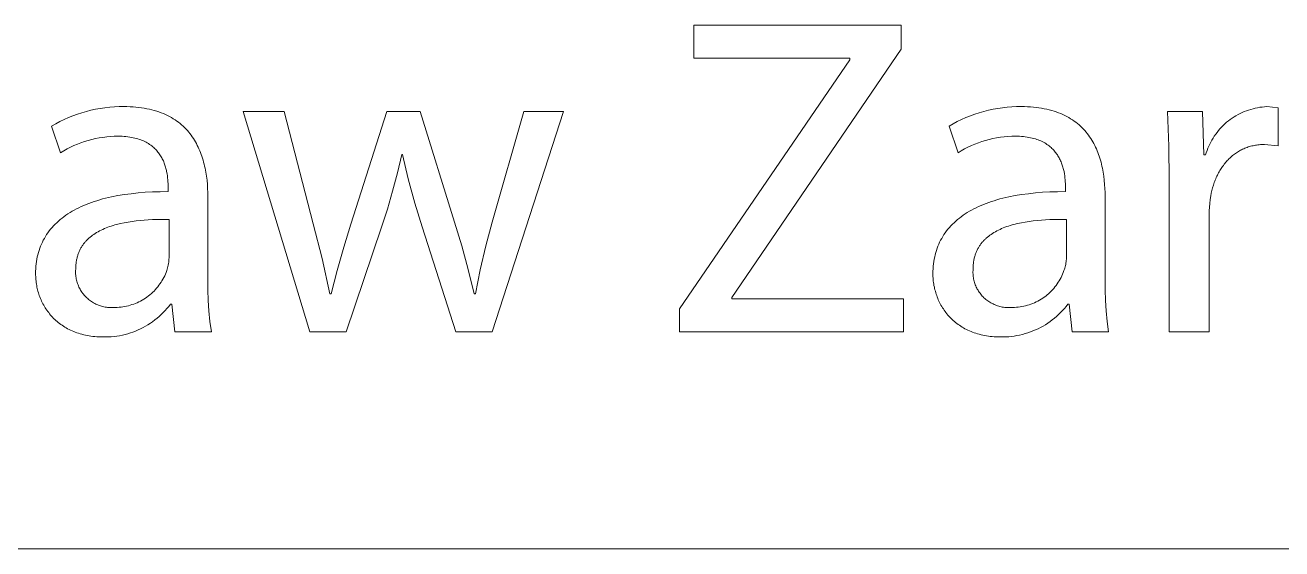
# Model space of a CAD drawing. Header units: millimetres. Extents: x 578 to 4608, y -138 to 2677.
# Drawn here: x 3871.7 to 3983, y -138.3 to -91.9 of the extents above; entities that cross this region are included whole.
import ezdxf

# ---------------------------------------------------------------- set-up
doc = ezdxf.new("R2010")
doc.units = ezdxf.units.MM
doc.header["$MEASUREMENT"] = 0
doc.layers.add('Domyślny', color=7, linetype='Continuous', true_color=0x000000)

msp = doc.modelspace()

# ---------------------------------------------------------------- linework, layer by layer
at = {"layer": 'Domyślny', "color": 18, "lineweight": 15, "true_color": 0x000000}
for p, q in [((3930.95, -94.85), (3930.95, -91.91)), ((3930.95, -91.91), (3949.31, -91.91)), ((3949.31, -91.91), (3949.31, -94.04)), ((3949.31, -94.04), (3934.31, -116.03)), ((3929.66, -117.05), (3944.75, -94.97)), ((3944.75, -94.85), (3930.95, -94.85)), ((3944.75, -94.97), (3944.75, -94.85)), ((3875.15, -100.27), (3875.53, -100.1)), ((3875.53, -100.1), (3875.92, -99.94)), ((3875.92, -99.94), (3876.31, -99.8)), ((3876.31, -99.8), (3876.71, -99.67)), ((3876.71, -99.67), (3877.11, -99.55)), ((3877.11, -99.55), (3877.52, -99.45)), ((3877.52, -99.45), (3877.93, -99.36)), ((3877.93, -99.36), (3878.34, -99.29)), ((3878.34, -99.29), (3878.76, -99.23)), ((3878.76, -99.23), (3879.18, -99.18)), ((3879.18, -99.18), (3879.6, -99.15)), ((3879.6, -99.15), (3880.02, -99.13)), ((3880.02, -99.13), (3880.44, -99.13)), ((3880.44, -99.13), (3880.71, -99.13)), ((3880.71, -99.13), (3880.98, -99.14)), ((3880.98, -99.14), (3881.25, -99.16)), ((3881.25, -99.16), (3881.5, -99.18)), ((3881.5, -99.18), (3881.75, -99.2)), ((3881.75, -99.2), (3882, -99.24)), ((3882, -99.24), (3882.24, -99.27)), ((3882.24, -99.27), (3882.47, -99.31)), ((3882.47, -99.31), (3882.7, -99.36)), ((3882.7, -99.36), (3882.92, -99.41)), ((3882.92, -99.41), (3883.13, -99.47)), ((3883.13, -99.47), (3883.34, -99.53)), ((3883.34, -99.53), (3883.54, -99.6)), ((3883.54, -99.6), (3883.74, -99.67)), ((3883.74, -99.67), (3883.93, -99.75)), ((3883.93, -99.75), (3884.12, -99.83)), ((3884.12, -99.83), (3884.3, -99.92)), ((3884.3, -99.92), (3884.47, -100.01)), ((3884.47, -100.01), (3884.64, -100.1)), ((3884.64, -100.1), (3884.81, -100.2)), ((3884.81, -100.2), (3884.97, -100.3)), ((3896.9, -119.09), (3891.01, -99.56)), ((3891.01, -99.56), (3894.64, -99.56)), ((3894.64, -99.56), (3897.22, -109.5)), ((3900.54, -109.54), (3903.72, -99.56)), ((3903.72, -99.56), (3906.7, -99.56)), ((3906.7, -99.56), (3909.73, -109.35)), ((3913.07, -109.36), (3915.86, -99.56)), ((3919.38, -99.56), (3913.07, -119.09)), ((3915.86, -99.56), (3919.38, -99.56)), ((3954.66, -100.27), (3955.05, -100.1)), ((3955.05, -100.1), (3955.44, -99.94)), ((3955.44, -99.94), (3955.83, -99.8)), ((3955.83, -99.8), (3956.23, -99.67)), ((3956.23, -99.67), (3956.64, -99.55)), ((3956.64, -99.55), (3957.04, -99.45)), ((3957.04, -99.45), (3957.45, -99.36)), ((3957.45, -99.36), (3957.87, -99.29)), ((3957.87, -99.29), (3958.28, -99.23)), ((3958.28, -99.23), (3958.7, -99.18)), ((3958.7, -99.18), (3959.12, -99.15)), ((3959.12, -99.15), (3959.54, -99.13)), ((3959.54, -99.13), (3959.96, -99.13)), ((3959.96, -99.13), (3960.24, -99.13)), ((3960.24, -99.13), (3960.51, -99.14)), ((3960.51, -99.14), (3960.77, -99.16)), ((3960.77, -99.16), (3961.03, -99.18)), ((3961.03, -99.18), (3961.28, -99.2)), ((3961.28, -99.2), (3961.52, -99.24)), ((3961.52, -99.24), (3961.76, -99.27)), ((3961.76, -99.27), (3961.99, -99.31)), ((3961.99, -99.31), (3962.22, -99.36)), ((3962.22, -99.36), (3962.44, -99.41)), ((3962.44, -99.41), (3962.65, -99.47)), ((3962.65, -99.47), (3962.86, -99.53)), ((3962.86, -99.53), (3963.06, -99.6)), ((3963.06, -99.6), (3963.26, -99.67)), ((3963.26, -99.67), (3963.45, -99.75)), ((3963.45, -99.75), (3963.64, -99.83)), ((3963.64, -99.83), (3963.82, -99.92)), ((3963.82, -99.92), (3963.99, -100.01)), ((3963.99, -100.01), (3964.16, -100.1)), ((3964.16, -100.1), (3964.33, -100.2)), ((3964.33, -100.2), (3964.48, -100.3)), ((3973.04, -102.62), (3972.91, -99.56)), ((3972.91, -99.56), (3976.01, -99.56)), ((3976.01, -99.56), (3976.14, -103.4)), ((3978.47, -100.27), (3978.63, -100.15)), ((3978.63, -100.15), (3978.81, -100.04)), ((3978.81, -100.04), (3978.98, -99.93)), ((3978.98, -99.93), (3979.16, -99.83)), ((3979.16, -99.83), (3979.34, -99.74)), ((3979.34, -99.74), (3979.53, -99.65)), ((3979.53, -99.65), (3979.71, -99.57)), ((3979.71, -99.57), (3979.9, -99.5)), ((3979.9, -99.5), (3980.1, -99.43)), ((3980.1, -99.43), (3980.29, -99.37)), ((3980.29, -99.37), (3980.49, -99.31)), ((3980.49, -99.31), (3980.69, -99.27)), ((3980.69, -99.27), (3980.89, -99.23)), ((3980.89, -99.23), (3981.09, -99.19)), ((3981.09, -99.19), (3981.29, -99.17)), ((3981.29, -99.17), (3981.5, -99.15)), ((3981.5, -99.15), (3981.7, -99.13)), ((3981.7, -99.13), (3982.72, -99.24)), ((3982.72, -99.24), (3982.72, -102.6)), ((3874.03, -100.86), (3874.4, -100.65)), ((3874.83, -103.21), (3874.03, -100.86)), ((3874.4, -100.65), (3874.77, -100.46)), ((3874.77, -100.46), (3875.15, -100.27)), ((3884.97, -100.3), (3885.12, -100.41)), ((3885.12, -100.41), (3885.27, -100.52)), ((3885.27, -100.52), (3885.41, -100.63)), ((3885.41, -100.63), (3885.55, -100.75)), ((3885.55, -100.75), (3885.69, -100.87)), ((3885.69, -100.87), (3885.82, -100.99)), ((3885.82, -100.99), (3885.94, -101.12)), ((3885.94, -101.12), (3886.06, -101.25)), ((3886.06, -101.25), (3886.18, -101.38)), ((3953.55, -100.86), (3953.91, -100.65)), ((3954.35, -103.21), (3953.55, -100.86)), ((3953.91, -100.65), (3954.28, -100.46)), ((3954.28, -100.46), (3954.66, -100.27)), ((3964.48, -100.3), (3964.64, -100.41)), ((3964.64, -100.41), (3964.79, -100.52)), ((3964.79, -100.52), (3964.93, -100.63)), ((3964.93, -100.63), (3965.07, -100.75)), ((3965.07, -100.75), (3965.2, -100.87)), ((3965.2, -100.87), (3965.33, -100.99)), ((3965.33, -100.99), (3965.46, -101.12)), ((3965.46, -101.12), (3965.58, -101.25)), ((3965.58, -101.25), (3965.69, -101.38)), ((3977.3, -101.41), (3977.43, -101.25)), ((3977.43, -101.25), (3977.56, -101.09)), ((3977.56, -101.09), (3977.7, -100.94)), ((3977.7, -100.94), (3977.84, -100.8)), ((3977.84, -100.8), (3977.99, -100.66)), ((3977.99, -100.66), (3978.15, -100.52)), ((3978.15, -100.52), (3978.31, -100.39)), ((3978.31, -100.39), (3978.47, -100.27)), ((3876.63, -102.33), (3876.32, -102.45)), ((3876.95, -102.22), (3876.63, -102.33)), ((3877.27, -102.13), (3876.95, -102.22)), ((3877.59, -102.04), (3877.27, -102.13)), ((3877.92, -101.96), (3877.59, -102.04)), ((3878.25, -101.9), (3877.92, -101.96)), ((3878.58, -101.85), (3878.25, -101.9)), ((3878.91, -101.8), (3878.58, -101.85)), ((3879.24, -101.77), (3878.91, -101.8)), ((3879.58, -101.76), (3879.24, -101.77)), ((3879.91, -101.75), (3879.58, -101.76)), ((3880.1, -101.75), (3879.91, -101.75)), ((3880.28, -101.76), (3880.1, -101.75)), ((3880.45, -101.77), (3880.28, -101.76)), ((3880.62, -101.78), (3880.45, -101.77)), ((3880.79, -101.8), (3880.62, -101.78)), ((3880.95, -101.82), (3880.79, -101.8)), ((3881.1, -101.85), (3880.95, -101.82)), ((3881.25, -101.88), (3881.1, -101.85)), ((3881.4, -101.91), (3881.25, -101.88)), ((3881.54, -101.95), (3881.4, -101.91)), ((3881.68, -101.98), (3881.54, -101.95)), ((3881.81, -102.03), (3881.68, -101.98)), ((3881.94, -102.07), (3881.81, -102.03)), ((3882.06, -102.12), (3881.94, -102.07)), ((3882.18, -102.17), (3882.06, -102.12)), ((3882.29, -102.23), (3882.18, -102.17)), ((3882.4, -102.28), (3882.29, -102.23)), ((3882.51, -102.34), (3882.4, -102.28)), ((3882.62, -102.41), (3882.51, -102.34)), ((3882.71, -102.47), (3882.62, -102.41)), ((3886.18, -101.38), (3886.29, -101.52)), ((3886.29, -101.52), (3886.39, -101.66)), ((3886.39, -101.66), (3886.49, -101.8)), ((3886.49, -101.8), (3886.59, -101.95)), ((3886.59, -101.95), (3886.69, -102.1)), ((3886.69, -102.1), (3886.78, -102.25)), ((3886.78, -102.25), (3886.86, -102.4)), ((3886.86, -102.4), (3886.94, -102.56)), ((3955.84, -102.45), (3955.54, -102.58)), ((3956.16, -102.33), (3955.84, -102.45)), ((3956.47, -102.22), (3956.16, -102.33)), ((3956.79, -102.12), (3956.47, -102.22)), ((3957.12, -102.04), (3956.79, -102.12)), ((3957.44, -101.96), (3957.12, -102.04)), ((3957.77, -101.9), (3957.44, -101.96)), ((3958.1, -101.84), (3957.77, -101.9)), ((3958.44, -101.8), (3958.1, -101.84)), ((3958.77, -101.77), (3958.44, -101.8)), ((3959.11, -101.76), (3958.77, -101.77)), ((3959.44, -101.75), (3959.11, -101.76)), ((3959.62, -101.75), (3959.44, -101.75)), ((3959.8, -101.76), (3959.62, -101.75)), ((3959.98, -101.77), (3959.8, -101.76)), ((3960.15, -101.78), (3959.98, -101.77)), ((3960.31, -101.8), (3960.15, -101.78)), ((3960.47, -101.82), (3960.31, -101.8)), ((3960.62, -101.85), (3960.47, -101.82)), ((3960.77, -101.88), (3960.62, -101.85)), ((3960.92, -101.91), (3960.77, -101.88)), ((3961.06, -101.95), (3960.92, -101.91)), ((3961.2, -101.98), (3961.06, -101.95)), ((3961.33, -102.03), (3961.2, -101.98)), ((3961.46, -102.07), (3961.33, -102.03)), ((3961.58, -102.12), (3961.46, -102.07)), ((3961.7, -102.17), (3961.58, -102.12)), ((3961.81, -102.23), (3961.7, -102.17)), ((3961.92, -102.28), (3961.81, -102.23)), ((3962.03, -102.34), (3961.92, -102.28)), ((3962.13, -102.41), (3962.03, -102.34)), ((3962.23, -102.47), (3962.13, -102.41)), ((3965.69, -101.38), (3965.8, -101.52)), ((3965.8, -101.52), (3965.91, -101.66)), ((3965.91, -101.66), (3966.01, -101.8)), ((3966.01, -101.8), (3966.11, -101.95)), ((3966.11, -101.95), (3966.2, -102.1)), ((3966.2, -102.1), (3966.29, -102.25)), ((3966.29, -102.25), (3966.38, -102.4)), ((3966.38, -102.4), (3966.46, -102.56)), ((3976.57, -102.63), (3976.66, -102.45)), ((3976.66, -102.45), (3976.75, -102.27)), ((3976.75, -102.27), (3976.85, -102.09)), ((3976.85, -102.09), (3976.95, -101.91)), ((3976.95, -101.91), (3977.06, -101.74)), ((3977.06, -101.74), (3977.18, -101.57)), ((3977.18, -101.57), (3977.3, -101.41)), ((3875.11, -103.04), (3874.83, -103.21)), ((3875.41, -102.88), (3875.11, -103.04)), ((3875.71, -102.73), (3875.41, -102.88)), ((3876.01, -102.58), (3875.71, -102.73)), ((3876.32, -102.45), (3876.01, -102.58)), ((3882.81, -102.54), (3882.71, -102.47)), ((3882.9, -102.61), (3882.81, -102.54)), ((3882.99, -102.68), (3882.9, -102.61)), ((3883.08, -102.75), (3882.99, -102.68)), ((3883.16, -102.83), (3883.08, -102.75)), ((3883.23, -102.9), (3883.16, -102.83)), ((3883.31, -102.98), (3883.23, -102.9)), ((3883.38, -103.06), (3883.31, -102.98)), ((3883.45, -103.15), (3883.38, -103.06)), ((3883.51, -103.23), (3883.45, -103.15)), ((3883.57, -103.31), (3883.51, -103.23)), ((3883.63, -103.4), (3883.57, -103.31)), ((3883.69, -103.49), (3883.63, -103.4)), ((3883.74, -103.58), (3883.69, -103.49)), ((3886.94, -102.56), (3887.02, -102.71)), ((3887.02, -102.71), (3887.09, -102.87)), ((3887.09, -102.87), (3887.16, -103.04)), ((3887.16, -103.04), (3887.23, -103.2)), ((3887.23, -103.2), (3887.29, -103.37)), ((3887.29, -103.37), (3887.35, -103.53)), ((3887.35, -103.53), (3887.4, -103.7)), ((3905.05, -103.36), (3904.67, -104.99)), ((3905.13, -103.36), (3905.05, -103.36)), ((3905.63, -105.52), (3905.13, -103.36)), ((3954.64, -103.04), (3954.35, -103.21)), ((3954.93, -102.88), (3954.64, -103.04)), ((3955.23, -102.72), (3954.93, -102.88)), ((3955.54, -102.58), (3955.23, -102.72)), ((3962.33, -102.54), (3962.23, -102.47)), ((3962.42, -102.61), (3962.33, -102.54)), ((3962.51, -102.68), (3962.42, -102.61)), ((3962.59, -102.75), (3962.51, -102.68)), ((3962.67, -102.83), (3962.59, -102.75)), ((3962.75, -102.9), (3962.67, -102.83)), ((3962.83, -102.98), (3962.75, -102.9)), ((3962.9, -103.06), (3962.83, -102.98)), ((3962.96, -103.15), (3962.9, -103.06)), ((3963.03, -103.23), (3962.96, -103.15)), ((3963.09, -103.31), (3963.03, -103.23)), ((3963.15, -103.4), (3963.09, -103.31)), ((3963.2, -103.49), (3963.15, -103.4)), ((3963.26, -103.58), (3963.2, -103.49)), ((3966.46, -102.56), (3966.53, -102.71)), ((3966.53, -102.71), (3966.61, -102.87)), ((3966.61, -102.87), (3966.68, -103.04)), ((3966.68, -103.04), (3966.74, -103.2)), ((3966.74, -103.2), (3966.81, -103.37)), ((3966.81, -103.37), (3966.86, -103.53)), ((3966.86, -103.53), (3966.92, -103.7)), ((3973.07, -105.67), (3973.04, -102.62)), ((3976.14, -103.4), (3976.29, -103.4)), ((3976.29, -103.4), (3976.35, -103.21)), ((3976.35, -103.21), (3976.42, -103.01)), ((3976.42, -103.01), (3976.49, -102.82)), ((3976.49, -102.82), (3976.57, -102.63)), ((3978.59, -103.54), (3978.51, -103.61)), ((3978.68, -103.47), (3978.59, -103.54)), ((3978.76, -103.4), (3978.68, -103.47)), ((3978.84, -103.34), (3978.76, -103.4)), ((3978.93, -103.28), (3978.84, -103.34)), ((3979.02, -103.22), (3978.93, -103.28)), ((3979.11, -103.16), (3979.02, -103.22)), ((3979.2, -103.1), (3979.11, -103.16)), ((3979.29, -103.05), (3979.2, -103.1)), ((3979.38, -103), (3979.29, -103.05)), ((3979.47, -102.95), (3979.38, -103)), ((3979.57, -102.9), (3979.47, -102.95)), ((3979.67, -102.86), (3979.57, -102.9)), ((3979.76, -102.81), (3979.67, -102.86)), ((3979.86, -102.77), (3979.76, -102.81)), ((3979.96, -102.74), (3979.86, -102.77)), ((3980.07, -102.7), (3979.96, -102.74)), ((3980.17, -102.67), (3980.07, -102.7)), ((3980.27, -102.64), (3980.17, -102.67)), ((3980.38, -102.61), (3980.27, -102.64)), ((3980.49, -102.59), (3980.38, -102.61)), ((3980.59, -102.56), (3980.49, -102.59)), ((3980.7, -102.54), (3980.59, -102.56)), ((3980.81, -102.53), (3980.7, -102.54)), ((3980.93, -102.51), (3980.81, -102.53)), ((3981.04, -102.5), (3980.93, -102.51)), ((3981.15, -102.49), (3981.04, -102.5)), ((3981.27, -102.48), (3981.15, -102.49)), ((3981.38, -102.48), (3981.27, -102.48)), ((3981.5, -102.48), (3981.38, -102.48)), ((3982.72, -102.6), (3981.5, -102.48)), ((3883.79, -103.67), (3883.74, -103.58)), ((3883.84, -103.76), (3883.79, -103.67)), ((3883.88, -103.85), (3883.84, -103.76)), ((3883.93, -103.94), (3883.88, -103.85)), ((3883.97, -104.03), (3883.93, -103.94)), ((3884, -104.13), (3883.97, -104.03)), ((3884.04, -104.22), (3884, -104.13)), ((3884.07, -104.31), (3884.04, -104.22)), ((3884.1, -104.41), (3884.07, -104.31)), ((3884.13, -104.5), (3884.1, -104.41)), ((3884.16, -104.6), (3884.13, -104.5)), ((3884.18, -104.69), (3884.16, -104.6)), ((3887.4, -103.7), (3887.46, -103.88)), ((3887.46, -103.88), (3887.5, -104.05)), ((3887.5, -104.05), (3887.55, -104.22)), ((3887.55, -104.22), (3887.59, -104.4)), ((3887.59, -104.4), (3887.63, -104.57)), ((3887.63, -104.57), (3887.66, -104.75)), ((3963.31, -103.67), (3963.26, -103.58)), ((3963.35, -103.76), (3963.31, -103.67)), ((3963.4, -103.85), (3963.35, -103.76)), ((3963.44, -103.94), (3963.4, -103.85)), ((3963.48, -104.03), (3963.44, -103.94)), ((3963.52, -104.13), (3963.48, -104.03)), ((3963.55, -104.22), (3963.52, -104.13)), ((3963.59, -104.31), (3963.55, -104.22)), ((3963.62, -104.41), (3963.59, -104.31)), ((3963.64, -104.5), (3963.62, -104.41)), ((3963.67, -104.6), (3963.64, -104.5)), ((3963.69, -104.69), (3963.67, -104.6)), ((3966.92, -103.7), (3966.97, -103.88)), ((3966.97, -103.88), (3967.02, -104.05)), ((3967.02, -104.05), (3967.06, -104.22)), ((3967.06, -104.22), (3967.1, -104.4)), ((3967.1, -104.4), (3967.14, -104.57)), ((3967.14, -104.57), (3967.18, -104.75)), ((3977.67, -104.61), (3977.61, -104.7)), ((3977.73, -104.51), (3977.67, -104.61)), ((3977.79, -104.42), (3977.73, -104.51)), ((3977.86, -104.33), (3977.79, -104.42)), ((3977.92, -104.24), (3977.86, -104.33)), ((3977.99, -104.16), (3977.92, -104.24)), ((3978.06, -104.07), (3977.99, -104.16)), ((3978.13, -103.99), (3978.06, -104.07)), ((3978.21, -103.91), (3978.13, -103.99)), ((3978.28, -103.83), (3978.21, -103.91)), ((3978.36, -103.76), (3978.28, -103.83)), ((3978.43, -103.68), (3978.36, -103.76)), ((3978.51, -103.61), (3978.43, -103.68)), ((3884.2, -104.79), (3884.18, -104.69)), ((3884.22, -104.88), (3884.2, -104.79)), ((3884.26, -105.07), (3884.22, -104.88)), ((3884.29, -105.25), (3884.26, -105.07)), ((3884.31, -105.43), (3884.29, -105.25)), ((3884.33, -105.61), (3884.31, -105.43)), ((3884.34, -105.78), (3884.33, -105.61)), ((3884.35, -105.95), (3884.34, -105.78)), ((3887.66, -104.75), (3887.7, -104.93)), ((3887.7, -104.93), (3887.75, -105.29)), ((3887.75, -105.29), (3887.8, -105.65)), ((3887.8, -105.65), (3887.83, -106.02)), ((3904.67, -104.99), (3904.25, -106.62)), ((3906.21, -107.67), (3905.63, -105.52)), ((3963.72, -104.79), (3963.69, -104.69)), ((3963.74, -104.88), (3963.72, -104.79)), ((3963.77, -105.07), (3963.74, -104.88)), ((3963.8, -105.25), (3963.77, -105.07)), ((3963.82, -105.43), (3963.8, -105.25)), ((3963.84, -105.61), (3963.82, -105.43)), ((3963.85, -105.78), (3963.84, -105.61)), ((3963.86, -105.95), (3963.85, -105.78)), ((3967.18, -104.75), (3967.21, -104.93)), ((3967.21, -104.93), (3967.27, -105.29)), ((3967.27, -105.29), (3967.31, -105.65)), ((3967.31, -105.65), (3967.34, -106.02)), ((3973.07, -119.09), (3973.07, -105.67)), ((3977.1, -105.74), (3977.05, -105.85)), ((3977.14, -105.63), (3977.1, -105.74)), ((3977.18, -105.52), (3977.14, -105.63)), ((3977.23, -105.41), (3977.18, -105.52)), ((3977.28, -105.3), (3977.23, -105.41)), ((3977.33, -105.2), (3977.28, -105.3)), ((3977.38, -105.1), (3977.33, -105.2)), ((3977.44, -105), (3977.38, -105.1)), ((3977.49, -104.9), (3977.44, -105)), ((3977.55, -104.8), (3977.49, -104.9)), ((3977.61, -104.7), (3977.55, -104.8)), ((3880.48, -106.92), (3881.07, -106.84)), ((3881.07, -106.84), (3881.69, -106.77)), ((3881.69, -106.77), (3882.33, -106.72)), ((3882.33, -106.72), (3882.98, -106.69)), ((3882.98, -106.69), (3883.66, -106.67)), ((3883.66, -106.67), (3884.35, -106.66)), ((3884.35, -106.12), (3884.35, -105.95)), ((3884.35, -106.27), (3884.35, -106.12)), ((3884.35, -106.66), (3884.35, -106.27)), ((3887.83, -106.02), (3887.85, -106.38)), ((3887.85, -106.38), (3887.87, -106.75)), ((3887.87, -106.75), (3887.87, -107.12)), ((3904.25, -106.62), (3903.79, -108.22)), ((3959.98, -106.92), (3960.58, -106.84)), ((3960.58, -106.84), (3961.2, -106.77)), ((3961.2, -106.77), (3961.84, -106.72)), ((3961.84, -106.72), (3962.49, -106.69)), ((3962.49, -106.69), (3963.17, -106.67)), ((3963.17, -106.67), (3963.87, -106.66)), ((3963.87, -106.12), (3963.86, -105.95)), ((3963.87, -106.27), (3963.87, -106.12)), ((3963.87, -106.66), (3963.87, -106.27)), ((3967.34, -106.02), (3967.37, -106.38)), ((3967.37, -106.38), (3967.38, -106.75)), ((3967.38, -106.75), (3967.39, -107.12)), ((3976.78, -106.79), (3976.74, -107.04)), ((3976.84, -106.55), (3976.78, -106.79)), ((3976.9, -106.31), (3976.84, -106.55)), ((3976.98, -106.08), (3976.9, -106.31)), ((3977.01, -105.96), (3976.98, -106.08)), ((3977.05, -105.85), (3977.01, -105.96)), ((3876.45, -108.08), (3876.66, -107.98)), ((3876.66, -107.98), (3876.88, -107.89)), ((3876.88, -107.89), (3877.1, -107.79)), ((3877.1, -107.79), (3877.33, -107.7)), ((3877.33, -107.7), (3877.56, -107.62)), ((3877.56, -107.62), (3877.8, -107.54)), ((3877.8, -107.54), (3878.05, -107.46)), ((3878.05, -107.46), (3878.29, -107.38)), ((3878.29, -107.38), (3878.55, -107.31)), ((3878.55, -107.31), (3878.81, -107.25)), ((3878.81, -107.25), (3879.34, -107.12)), ((3879.34, -107.12), (3879.9, -107.01)), ((3879.9, -107.01), (3880.48, -106.92)), ((3887.87, -107.12), (3887.87, -114.43)), ((3906.86, -109.79), (3906.21, -107.67)), ((3955.96, -108.08), (3956.17, -107.98)), ((3956.17, -107.98), (3956.39, -107.89)), ((3956.39, -107.89), (3956.61, -107.79)), ((3956.61, -107.79), (3956.84, -107.7)), ((3956.84, -107.7), (3957.07, -107.62)), ((3957.07, -107.62), (3957.31, -107.54)), ((3957.31, -107.54), (3957.55, -107.46)), ((3957.55, -107.46), (3957.8, -107.38)), ((3957.8, -107.38), (3958.06, -107.31)), ((3958.06, -107.31), (3958.32, -107.25)), ((3958.32, -107.25), (3958.85, -107.12)), ((3958.85, -107.12), (3959.41, -107.01)), ((3959.41, -107.01), (3959.98, -106.92)), ((3967.39, -107.12), (3967.39, -114.43)), ((3976.65, -107.7), (3976.62, -108.03)), ((3976.69, -107.37), (3976.65, -107.7)), ((3976.74, -107.04), (3976.69, -107.37)), ((3874.64, -109.27), (3874.79, -109.13)), ((3874.79, -109.13), (3874.96, -109)), ((3874.96, -109), (3875.12, -108.88)), ((3875.12, -108.88), (3875.3, -108.75)), ((3875.3, -108.75), (3875.48, -108.63)), ((3875.48, -108.63), (3875.66, -108.51)), ((3875.66, -108.51), (3875.85, -108.4)), ((3875.85, -108.4), (3876.04, -108.29)), ((3876.04, -108.29), (3876.25, -108.18)), ((3876.25, -108.18), (3876.45, -108.08)), ((3883.71, -109.12), (3882.97, -109.14)), ((3884.44, -109.13), (3883.71, -109.12)), ((3884.44, -112.53), (3884.44, -109.13)), ((3903.79, -108.22), (3903.27, -109.82)), ((3954.15, -109.27), (3954.3, -109.13)), ((3954.3, -109.13), (3954.47, -109)), ((3954.47, -109), (3954.63, -108.88)), ((3954.63, -108.88), (3954.81, -108.75)), ((3954.81, -108.75), (3954.98, -108.63)), ((3954.98, -108.63), (3955.17, -108.51)), ((3955.17, -108.51), (3955.36, -108.4)), ((3955.36, -108.4), (3955.55, -108.29)), ((3955.55, -108.29), (3955.75, -108.18)), ((3955.75, -108.18), (3955.96, -108.08)), ((3963.22, -109.12), (3962.48, -109.14)), ((3963.95, -109.13), (3963.22, -109.12)), ((3963.95, -112.53), (3963.95, -109.13)), ((3976.6, -108.36), (3976.59, -108.69)), ((3976.59, -108.69), (3976.59, -119.09)), ((3976.62, -108.03), (3976.6, -108.36)), ((3873.7, -110.3), (3873.82, -110.14)), ((3873.82, -110.14), (3873.94, -109.99)), ((3873.94, -109.99), (3874.07, -109.84)), ((3874.07, -109.84), (3874.2, -109.69)), ((3874.2, -109.69), (3874.34, -109.55)), ((3874.34, -109.55), (3874.49, -109.41)), ((3874.49, -109.41), (3874.64, -109.27)), ((3878.15, -110.21), (3878.02, -110.29)), ((3878.28, -110.14), (3878.15, -110.21)), ((3878.42, -110.07), (3878.28, -110.14)), ((3878.56, -110), (3878.42, -110.07)), ((3878.71, -109.94), (3878.56, -110)), ((3878.85, -109.88), (3878.71, -109.94)), ((3879, -109.82), (3878.85, -109.88)), ((3879.15, -109.76), (3879, -109.82)), ((3879.31, -109.71), (3879.15, -109.76)), ((3879.47, -109.66), (3879.31, -109.71)), ((3879.63, -109.61), (3879.47, -109.66)), ((3879.79, -109.57), (3879.63, -109.61)), ((3880.12, -109.49), (3879.79, -109.57)), ((3880.46, -109.41), (3880.12, -109.49)), ((3880.8, -109.35), (3880.46, -109.41)), ((3881.16, -109.3), (3880.8, -109.35)), ((3881.51, -109.25), (3881.16, -109.3)), ((3881.87, -109.21), (3881.51, -109.25)), ((3882.24, -109.18), (3881.87, -109.21)), ((3882.6, -109.16), (3882.24, -109.18)), ((3882.97, -109.14), (3882.6, -109.16)), ((3897.22, -109.5), (3898.01, -112.59)), ((3899.91, -111.58), (3900.54, -109.54)), ((3903.27, -109.82), (3900.12, -119.09)), ((3909.85, -119.09), (3906.86, -109.79)), ((3909.73, -109.35), (3910.37, -111.45)), ((3912.51, -111.46), (3913.07, -109.36)), ((3953.21, -110.3), (3953.33, -110.14)), ((3953.33, -110.14), (3953.45, -109.99)), ((3953.45, -109.99), (3953.58, -109.84)), ((3953.58, -109.84), (3953.71, -109.69)), ((3953.71, -109.69), (3953.85, -109.55)), ((3953.85, -109.55), (3954, -109.41)), ((3954, -109.41), (3954.15, -109.27)), ((3957.66, -110.21), (3957.53, -110.29)), ((3957.79, -110.14), (3957.66, -110.21)), ((3957.93, -110.07), (3957.79, -110.14)), ((3958.07, -110), (3957.93, -110.07)), ((3958.21, -109.94), (3958.07, -110)), ((3958.36, -109.88), (3958.21, -109.94)), ((3958.51, -109.82), (3958.36, -109.88)), ((3958.66, -109.76), (3958.51, -109.82)), ((3958.82, -109.71), (3958.66, -109.76)), ((3958.98, -109.66), (3958.82, -109.71)), ((3959.14, -109.61), (3958.98, -109.66)), ((3959.3, -109.57), (3959.14, -109.61)), ((3959.63, -109.49), (3959.3, -109.57)), ((3959.97, -109.41), (3959.63, -109.49)), ((3960.31, -109.35), (3959.97, -109.41)), ((3960.66, -109.3), (3960.31, -109.35)), ((3961.02, -109.25), (3960.66, -109.3)), ((3961.38, -109.21), (3961.02, -109.25)), ((3961.75, -109.18), (3961.38, -109.21)), ((3962.11, -109.16), (3961.75, -109.18)), ((3962.48, -109.14), (3962.11, -109.16)), ((3873.05, -111.5), (3873.13, -111.32)), ((3873.13, -111.32), (3873.21, -111.14)), ((3873.21, -111.14), (3873.29, -110.97)), ((3873.29, -110.97), (3873.39, -110.8)), ((3873.39, -110.8), (3873.49, -110.63)), ((3873.49, -110.63), (3873.59, -110.46)), ((3873.59, -110.46), (3873.7, -110.3)), ((3876.83, -111.34), (3876.79, -111.4)), ((3876.87, -111.29), (3876.83, -111.34)), ((3876.92, -111.23), (3876.87, -111.29)), ((3876.96, -111.18), (3876.92, -111.23)), ((3877.01, -111.12), (3876.96, -111.18)), ((3877.05, -111.07), (3877.01, -111.12)), ((3877.1, -111.01), (3877.05, -111.07)), ((3877.15, -110.96), (3877.1, -111.01)), ((3877.2, -110.91), (3877.15, -110.96)), ((3877.25, -110.86), (3877.2, -110.91)), ((3877.31, -110.81), (3877.25, -110.86)), ((3877.36, -110.76), (3877.31, -110.81)), ((3877.42, -110.72), (3877.36, -110.76)), ((3877.47, -110.67), (3877.42, -110.72)), ((3877.53, -110.62), (3877.47, -110.67)), ((3877.64, -110.53), (3877.53, -110.62)), ((3877.76, -110.45), (3877.64, -110.53)), ((3877.89, -110.37), (3877.76, -110.45)), ((3878.02, -110.29), (3877.89, -110.37)), ((3952.56, -111.5), (3952.64, -111.32)), ((3952.64, -111.32), (3952.72, -111.14)), ((3952.72, -111.14), (3952.81, -110.97)), ((3952.81, -110.97), (3952.9, -110.8)), ((3952.9, -110.8), (3953, -110.63)), ((3953, -110.63), (3953.1, -110.46)), ((3953.1, -110.46), (3953.21, -110.3)), ((3956.34, -111.34), (3956.3, -111.4)), ((3956.38, -111.29), (3956.34, -111.34)), ((3956.43, -111.23), (3956.38, -111.29)), ((3956.47, -111.18), (3956.43, -111.23)), ((3956.52, -111.12), (3956.47, -111.18)), ((3956.57, -111.07), (3956.52, -111.12)), ((3956.61, -111.01), (3956.57, -111.07)), ((3956.66, -110.96), (3956.61, -111.01)), ((3956.71, -110.91), (3956.66, -110.96)), ((3956.77, -110.86), (3956.71, -110.91)), ((3956.82, -110.81), (3956.77, -110.86)), ((3956.87, -110.76), (3956.82, -110.81)), ((3956.93, -110.72), (3956.87, -110.76)), ((3956.98, -110.67), (3956.93, -110.72)), ((3957.04, -110.62), (3956.98, -110.67)), ((3957.16, -110.53), (3957.04, -110.62)), ((3957.28, -110.45), (3957.16, -110.53)), ((3957.4, -110.37), (3957.28, -110.45)), ((3957.53, -110.29), (3957.4, -110.37)), ((3872.72, -112.65), (3872.76, -112.45)), ((3872.76, -112.45), (3872.81, -112.26)), ((3872.81, -112.26), (3872.86, -112.06)), ((3872.86, -112.06), (3872.92, -111.87)), ((3872.92, -111.87), (3872.98, -111.68)), ((3872.98, -111.68), (3873.05, -111.5)), ((3876.3, -112.47), (3876.28, -112.54)), ((3876.32, -112.39), (3876.3, -112.47)), ((3876.34, -112.32), (3876.32, -112.39)), ((3876.36, -112.25), (3876.34, -112.32)), ((3876.39, -112.18), (3876.36, -112.25)), ((3876.42, -112.11), (3876.39, -112.18)), ((3876.44, -112.04), (3876.42, -112.11)), ((3876.47, -111.97), (3876.44, -112.04)), ((3876.5, -111.9), (3876.47, -111.97)), ((3876.53, -111.84), (3876.5, -111.9)), ((3876.57, -111.77), (3876.53, -111.84)), ((3876.6, -111.71), (3876.57, -111.77)), ((3876.63, -111.65), (3876.6, -111.71)), ((3876.67, -111.58), (3876.63, -111.65)), ((3876.71, -111.52), (3876.67, -111.58)), ((3876.75, -111.46), (3876.71, -111.52)), ((3876.79, -111.4), (3876.75, -111.46)), ((3899.33, -113.64), (3899.91, -111.58)), ((3910.37, -111.45), (3910.95, -113.57)), ((3912.01, -113.58), (3912.51, -111.46)), ((3952.24, -112.65), (3952.28, -112.45)), ((3952.28, -112.45), (3952.32, -112.26)), ((3952.32, -112.26), (3952.37, -112.06)), ((3952.37, -112.06), (3952.43, -111.87)), ((3952.43, -111.87), (3952.49, -111.68)), ((3952.49, -111.68), (3952.56, -111.5)), ((3955.81, -112.47), (3955.79, -112.54)), ((3955.83, -112.39), (3955.81, -112.47)), ((3955.86, -112.32), (3955.83, -112.39)), ((3955.88, -112.25), (3955.86, -112.32)), ((3955.9, -112.18), (3955.88, -112.25)), ((3955.93, -112.11), (3955.9, -112.18)), ((3955.96, -112.04), (3955.93, -112.11)), ((3955.99, -111.97), (3955.96, -112.04)), ((3956.02, -111.9), (3955.99, -111.97)), ((3956.05, -111.84), (3956.02, -111.9)), ((3956.08, -111.77), (3956.05, -111.84)), ((3956.11, -111.71), (3956.08, -111.77)), ((3956.15, -111.65), (3956.11, -111.71)), ((3956.18, -111.58), (3956.15, -111.65)), ((3956.22, -111.52), (3956.18, -111.58)), ((3956.26, -111.46), (3956.22, -111.52)), ((3956.3, -111.4), (3956.26, -111.46)), ((3872.61, -113.7), (3872.62, -113.49)), ((3872.62, -113.49), (3872.64, -113.27)), ((3872.64, -113.27), (3872.66, -113.06)), ((3872.66, -113.06), (3872.69, -112.86)), ((3872.69, -112.86), (3872.72, -112.65)), ((3876.17, -113.53), (3876.16, -113.64)), ((3876.18, -113.27), (3876.17, -113.36)), ((3876.17, -113.36), (3876.17, -113.44)), ((3876.17, -113.44), (3876.17, -113.53)), ((3876.19, -113.1), (3876.18, -113.19)), ((3876.18, -113.19), (3876.18, -113.27)), ((3876.2, -113.02), (3876.19, -113.1)), ((3876.21, -112.94), (3876.2, -113.02)), ((3876.22, -112.86), (3876.21, -112.94)), ((3876.23, -112.78), (3876.22, -112.86)), ((3876.25, -112.7), (3876.23, -112.78)), ((3876.26, -112.62), (3876.25, -112.7)), ((3876.28, -112.54), (3876.26, -112.62)), ((3884.23, -113.65), (3884.27, -113.53)), ((3884.27, -113.53), (3884.31, -113.41)), ((3884.31, -113.41), (3884.34, -113.28)), ((3884.34, -113.28), (3884.37, -113.16)), ((3884.37, -113.16), (3884.39, -113.03)), ((3884.39, -113.03), (3884.41, -112.91)), ((3884.41, -112.91), (3884.42, -112.78)), ((3884.42, -112.78), (3884.43, -112.65)), ((3884.43, -112.65), (3884.44, -112.53)), ((3898.01, -112.59), (3898.68, -115.71)), ((3910.95, -113.57), (3911.47, -115.71)), ((3911.58, -115.71), (3912.01, -113.58)), ((3952.13, -113.7), (3952.14, -113.49)), ((3952.14, -113.49), (3952.15, -113.27)), ((3952.15, -113.27), (3952.17, -113.06)), ((3952.17, -113.06), (3952.2, -112.86)), ((3952.2, -112.86), (3952.24, -112.65)), ((3955.69, -113.36), (3955.68, -113.44)), ((3955.68, -113.44), (3955.68, -113.53)), ((3955.68, -113.53), (3955.68, -113.64)), ((3955.7, -113.1), (3955.69, -113.19)), ((3955.69, -113.19), (3955.69, -113.27)), ((3955.69, -113.27), (3955.69, -113.36)), ((3955.71, -113.02), (3955.7, -113.1)), ((3955.72, -112.94), (3955.71, -113.02)), ((3955.73, -112.86), (3955.72, -112.94)), ((3955.75, -112.78), (3955.73, -112.86)), ((3955.76, -112.7), (3955.75, -112.78)), ((3955.78, -112.62), (3955.76, -112.7)), ((3955.79, -112.54), (3955.78, -112.62)), ((3963.73, -113.65), (3963.77, -113.54)), ((3963.77, -113.54), (3963.81, -113.43)), ((3963.81, -113.43), (3963.84, -113.32)), ((3963.84, -113.32), (3963.87, -113.21)), ((3963.87, -113.21), (3963.89, -113.1)), ((3963.89, -113.1), (3963.91, -112.98)), ((3963.91, -112.98), (3963.93, -112.87)), ((3963.93, -112.87), (3963.94, -112.76)), ((3963.94, -112.76), (3963.95, -112.64)), ((3963.95, -112.64), (3963.95, -112.53)), ((3872.61, -113.92), (3872.61, -113.7)), ((3872.61, -114.05), (3872.61, -113.92)), ((3872.62, -114.19), (3872.61, -114.05)), ((3872.62, -114.32), (3872.62, -114.19)), ((3872.64, -114.45), (3872.62, -114.32)), ((3872.65, -114.58), (3872.64, -114.45)), ((3872.66, -114.71), (3872.65, -114.58)), ((3876.16, -113.64), (3876.16, -113.75)), ((3876.16, -113.75), (3876.16, -113.86)), ((3876.16, -113.86), (3876.16, -113.96)), ((3876.16, -113.96), (3876.17, -114.07)), ((3876.17, -114.07), (3876.18, -114.18)), ((3876.18, -114.18), (3876.2, -114.29)), ((3876.2, -114.29), (3876.22, -114.39)), ((3876.22, -114.39), (3876.24, -114.5)), ((3876.24, -114.5), (3876.27, -114.6)), ((3876.27, -114.6), (3876.3, -114.71)), ((3883.63, -114.83), (3883.73, -114.69)), ((3883.73, -114.69), (3883.81, -114.55)), ((3883.81, -114.55), (3883.9, -114.41)), ((3883.9, -114.41), (3883.97, -114.26)), ((3883.97, -114.26), (3884.05, -114.11)), ((3884.05, -114.11), (3884.11, -113.96)), ((3884.11, -113.96), (3884.18, -113.81)), ((3884.18, -113.81), (3884.23, -113.65)), ((3887.87, -114.43), (3887.87, -115.37)), ((3898.8, -115.71), (3899.33, -113.64)), ((3952.13, -113.92), (3952.13, -113.7)), ((3952.13, -114.05), (3952.13, -113.92)), ((3952.13, -114.19), (3952.13, -114.05)), ((3952.14, -114.32), (3952.13, -114.19)), ((3952.15, -114.45), (3952.14, -114.32)), ((3952.16, -114.58), (3952.15, -114.45)), ((3952.18, -114.71), (3952.16, -114.58)), ((3955.68, -113.64), (3955.67, -113.75)), ((3955.67, -113.75), (3955.67, -113.86)), ((3955.67, -113.86), (3955.68, -113.96)), ((3955.68, -113.96), (3955.68, -114.07)), ((3955.68, -114.07), (3955.7, -114.18)), ((3955.7, -114.18), (3955.71, -114.29)), ((3955.71, -114.29), (3955.73, -114.39)), ((3955.73, -114.39), (3955.75, -114.5)), ((3955.75, -114.5), (3955.78, -114.6)), ((3955.78, -114.6), (3955.81, -114.71)), ((3963.14, -114.83), (3963.23, -114.69)), ((3963.23, -114.69), (3963.32, -114.55)), ((3963.32, -114.55), (3963.4, -114.41)), ((3963.4, -114.41), (3963.48, -114.26)), ((3963.48, -114.26), (3963.55, -114.11)), ((3963.55, -114.11), (3963.62, -113.96)), ((3963.62, -113.96), (3963.68, -113.81)), ((3963.68, -113.81), (3963.73, -113.65)), ((3967.39, -114.43), (3967.39, -115.37)), ((3872.68, -114.85), (3872.66, -114.71)), ((3872.71, -114.98), (3872.68, -114.85)), ((3872.73, -115.11), (3872.71, -114.98)), ((3872.76, -115.23), (3872.73, -115.11)), ((3872.79, -115.36), (3872.76, -115.23)), ((3872.82, -115.49), (3872.79, -115.36)), ((3872.86, -115.62), (3872.82, -115.49)), ((3872.9, -115.74), (3872.86, -115.62)), ((3872.94, -115.87), (3872.9, -115.74)), ((3876.3, -114.71), (3876.33, -114.81)), ((3876.33, -114.81), (3876.37, -114.91)), ((3876.37, -114.91), (3876.41, -115.01)), ((3876.41, -115.01), (3876.45, -115.11)), ((3876.45, -115.11), (3876.5, -115.21)), ((3876.5, -115.21), (3876.55, -115.3)), ((3876.55, -115.3), (3876.6, -115.4)), ((3876.6, -115.4), (3876.66, -115.49)), ((3876.66, -115.49), (3876.72, -115.58)), ((3876.72, -115.58), (3876.79, -115.67)), ((3876.79, -115.67), (3876.85, -115.75)), ((3876.85, -115.75), (3876.92, -115.84)), ((3882.61, -115.9), (3882.74, -115.8)), ((3882.74, -115.8), (3882.87, -115.69)), ((3882.87, -115.69), (3882.99, -115.58)), ((3882.99, -115.58), (3883.11, -115.47)), ((3883.11, -115.47), (3883.22, -115.35)), ((3883.22, -115.35), (3883.33, -115.22)), ((3883.33, -115.22), (3883.44, -115.09)), ((3883.44, -115.09), (3883.54, -114.96)), ((3883.54, -114.96), (3883.63, -114.83)), ((3887.87, -115.37), (3887.9, -116.3)), ((3898.68, -115.71), (3898.8, -115.71)), ((3911.47, -115.71), (3911.58, -115.71)), ((3952.2, -114.85), (3952.18, -114.71)), ((3952.22, -114.98), (3952.2, -114.85)), ((3952.25, -115.11), (3952.22, -114.98)), ((3952.27, -115.23), (3952.25, -115.11)), ((3952.3, -115.36), (3952.27, -115.23)), ((3952.34, -115.49), (3952.3, -115.36)), ((3952.38, -115.62), (3952.34, -115.49)), ((3952.42, -115.74), (3952.38, -115.62)), ((3952.46, -115.87), (3952.42, -115.74)), ((3955.81, -114.71), (3955.84, -114.81)), ((3955.84, -114.81), (3955.88, -114.91)), ((3955.88, -114.91), (3955.92, -115.01)), ((3955.92, -115.01), (3955.96, -115.11)), ((3955.96, -115.11), (3956.01, -115.21)), ((3956.01, -115.21), (3956.06, -115.3)), ((3956.06, -115.3), (3956.12, -115.39)), ((3956.12, -115.39), (3956.17, -115.49)), ((3956.17, -115.49), (3956.23, -115.58)), ((3956.23, -115.58), (3956.3, -115.66)), ((3956.3, -115.66), (3956.36, -115.75)), ((3956.36, -115.75), (3956.43, -115.83)), ((3962.12, -115.91), (3962.24, -115.81)), ((3962.24, -115.81), (3962.37, -115.7)), ((3962.37, -115.7), (3962.49, -115.59)), ((3962.49, -115.59), (3962.61, -115.47)), ((3962.61, -115.47), (3962.72, -115.35)), ((3962.72, -115.35), (3962.83, -115.23)), ((3962.83, -115.23), (3962.94, -115.1)), ((3962.94, -115.1), (3963.04, -114.97)), ((3963.04, -114.97), (3963.14, -114.83)), ((3967.39, -115.37), (3967.42, -116.3)), ((3872.99, -115.99), (3872.94, -115.87)), ((3873.04, -116.12), (3872.99, -115.99)), ((3873.09, -116.24), (3873.04, -116.12)), ((3873.14, -116.36), (3873.09, -116.24)), ((3873.2, -116.48), (3873.14, -116.36)), ((3873.26, -116.6), (3873.2, -116.48)), ((3873.33, -116.71), (3873.26, -116.6)), ((3873.39, -116.83), (3873.33, -116.71)), ((3873.46, -116.94), (3873.39, -116.83)), ((3876.92, -115.84), (3876.99, -115.92)), ((3876.99, -115.92), (3877.07, -115.99)), ((3877.07, -115.99), (3877.15, -116.07)), ((3877.15, -116.07), (3877.23, -116.14)), ((3877.23, -116.14), (3877.31, -116.21)), ((3877.31, -116.21), (3877.39, -116.28)), ((3877.39, -116.28), (3877.48, -116.34)), ((3877.48, -116.34), (3877.57, -116.4)), ((3877.57, -116.4), (3877.66, -116.46)), ((3877.66, -116.46), (3877.75, -116.52)), ((3877.75, -116.52), (3877.85, -116.57)), ((3877.85, -116.57), (3877.95, -116.62)), ((3877.95, -116.62), (3878.04, -116.66)), ((3878.04, -116.66), (3878.14, -116.7)), ((3878.14, -116.7), (3878.25, -116.74)), ((3878.25, -116.74), (3878.35, -116.78)), ((3878.35, -116.78), (3878.45, -116.81)), ((3878.45, -116.81), (3878.56, -116.83)), ((3878.56, -116.83), (3878.66, -116.86)), ((3878.66, -116.86), (3878.77, -116.88)), ((3878.77, -116.88), (3878.88, -116.89)), ((3878.88, -116.89), (3878.98, -116.91)), ((3878.98, -116.91), (3879.09, -116.92)), ((3879.09, -116.92), (3879.2, -116.92)), ((3879.2, -116.92), (3879.31, -116.92)), ((3879.31, -116.92), (3879.42, -116.92)), ((3879.42, -116.92), (3879.52, -116.91)), ((3879.52, -116.91), (3879.69, -116.92)), ((3879.69, -116.92), (3879.85, -116.91)), ((3879.85, -116.91), (3880.02, -116.9)), ((3880.02, -116.9), (3880.18, -116.89)), ((3880.18, -116.89), (3880.35, -116.86)), ((3880.35, -116.86), (3880.51, -116.84)), ((3880.51, -116.84), (3880.67, -116.8)), ((3880.67, -116.8), (3880.84, -116.77)), ((3880.84, -116.77), (3881, -116.72)), ((3881, -116.72), (3881.15, -116.67)), ((3881.15, -116.67), (3881.31, -116.62)), ((3881.31, -116.62), (3881.46, -116.56)), ((3881.46, -116.56), (3881.62, -116.5)), ((3881.62, -116.5), (3881.77, -116.43)), ((3881.77, -116.43), (3881.91, -116.35)), ((3881.91, -116.35), (3882.06, -116.27)), ((3882.06, -116.27), (3882.2, -116.19)), ((3882.2, -116.19), (3882.34, -116.1)), ((3882.34, -116.1), (3882.48, -116)), ((3882.48, -116), (3882.61, -115.9)), ((3884.41, -116.83), (3884.25, -117.02)), ((3884.56, -116.63), (3884.41, -116.83)), ((3884.69, -116.63), (3884.56, -116.63)), ((3884.96, -119.09), (3884.69, -116.63)), ((3887.9, -116.3), (3887.97, -117.23)), ((3934.31, -116.03), (3934.31, -116.16)), ((3934.31, -116.16), (3949.51, -116.16)), ((3949.51, -116.16), (3949.51, -119.09)), ((3952.5, -115.99), (3952.46, -115.87)), ((3952.55, -116.12), (3952.5, -115.99)), ((3952.6, -116.24), (3952.55, -116.12)), ((3952.66, -116.36), (3952.6, -116.24)), ((3952.72, -116.48), (3952.66, -116.36)), ((3952.78, -116.6), (3952.72, -116.48)), ((3952.84, -116.71), (3952.78, -116.6)), ((3952.91, -116.83), (3952.84, -116.71)), ((3952.98, -116.94), (3952.91, -116.83)), ((3956.43, -115.83), (3956.5, -115.91)), ((3956.5, -115.91), (3956.58, -115.99)), ((3956.58, -115.99), (3956.65, -116.07)), ((3956.65, -116.07), (3956.73, -116.14)), ((3956.73, -116.14), (3956.82, -116.21)), ((3956.82, -116.21), (3956.9, -116.28)), ((3956.9, -116.28), (3956.99, -116.34)), ((3956.99, -116.34), (3957.08, -116.4)), ((3957.08, -116.4), (3957.17, -116.46)), ((3957.17, -116.46), (3957.26, -116.51)), ((3957.26, -116.51), (3957.36, -116.57)), ((3957.36, -116.57), (3957.45, -116.61)), ((3957.45, -116.61), (3957.55, -116.66)), ((3957.55, -116.66), (3957.65, -116.7)), ((3957.65, -116.7), (3957.75, -116.74)), ((3957.75, -116.74), (3957.85, -116.77)), ((3957.85, -116.77), (3957.96, -116.8)), ((3957.96, -116.8), (3958.06, -116.83)), ((3958.06, -116.83), (3958.17, -116.86)), ((3958.17, -116.86), (3958.27, -116.88)), ((3958.27, -116.88), (3958.38, -116.89)), ((3958.38, -116.89), (3958.49, -116.91)), ((3958.49, -116.91), (3958.59, -116.91)), ((3958.59, -116.91), (3958.7, -116.92)), ((3958.7, -116.92), (3958.81, -116.92)), ((3958.81, -116.92), (3958.92, -116.92)), ((3958.92, -116.92), (3959.02, -116.91)), ((3959.02, -116.91), (3959.19, -116.92)), ((3959.19, -116.92), (3959.36, -116.91)), ((3959.36, -116.91), (3959.52, -116.9)), ((3959.52, -116.9), (3959.69, -116.89)), ((3959.69, -116.89), (3959.85, -116.87)), ((3959.85, -116.87), (3960.01, -116.84)), ((3960.01, -116.84), (3960.18, -116.81)), ((3960.18, -116.81), (3960.34, -116.77)), ((3960.34, -116.77), (3960.5, -116.73)), ((3960.5, -116.73), (3960.66, -116.68)), ((3960.66, -116.68), (3960.81, -116.63)), ((3960.81, -116.63), (3960.97, -116.57)), ((3960.97, -116.57), (3961.12, -116.5)), ((3961.12, -116.5), (3961.27, -116.43)), ((3961.27, -116.43), (3961.42, -116.36)), ((3961.42, -116.36), (3961.56, -116.28)), ((3961.56, -116.28), (3961.71, -116.19)), ((3961.71, -116.19), (3961.85, -116.1)), ((3961.85, -116.1), (3961.98, -116.01)), ((3961.98, -116.01), (3962.12, -115.91)), ((3963.93, -116.83), (3963.77, -117.02)), ((3964.08, -116.63), (3963.93, -116.83)), ((3964.19, -116.63), (3964.08, -116.63)), ((3964.47, -119.09), (3964.19, -116.63)), ((3967.42, -116.3), (3967.48, -117.23)), ((3873.53, -117.05), (3873.46, -116.94)), ((3873.61, -117.16), (3873.53, -117.05)), ((3873.69, -117.27), (3873.61, -117.16)), ((3873.77, -117.38), (3873.69, -117.27)), ((3873.85, -117.48), (3873.77, -117.38)), ((3873.94, -117.59), (3873.85, -117.48)), ((3874.03, -117.69), (3873.94, -117.59)), ((3874.12, -117.79), (3874.03, -117.69)), ((3874.21, -117.89), (3874.12, -117.79)), ((3874.31, -117.98), (3874.21, -117.89)), ((3874.41, -118.07), (3874.31, -117.98)), ((3883.18, -118.03), (3882.98, -118.18)), ((3883.37, -117.88), (3883.18, -118.03)), ((3883.56, -117.72), (3883.37, -117.88)), ((3883.74, -117.55), (3883.56, -117.72)), ((3883.91, -117.38), (3883.74, -117.55)), ((3884.08, -117.2), (3883.91, -117.38)), ((3884.25, -117.02), (3884.08, -117.2)), ((3887.97, -117.23), (3888.06, -118.16)), ((3929.66, -119.09), (3929.66, -117.05)), ((3953.05, -117.05), (3952.98, -116.94)), ((3953.12, -117.16), (3953.05, -117.05)), ((3953.2, -117.27), (3953.12, -117.16)), ((3953.28, -117.38), (3953.2, -117.27)), ((3953.36, -117.48), (3953.28, -117.38)), ((3953.45, -117.59), (3953.36, -117.48)), ((3953.54, -117.69), (3953.45, -117.59)), ((3953.63, -117.79), (3953.54, -117.69)), ((3953.73, -117.89), (3953.63, -117.79)), ((3953.83, -117.98), (3953.73, -117.89)), ((3953.93, -118.07), (3953.83, -117.98)), ((3962.7, -118.03), (3962.5, -118.17)), ((3962.89, -117.88), (3962.7, -118.03)), ((3963.08, -117.72), (3962.89, -117.88)), ((3963.26, -117.55), (3963.08, -117.72)), ((3963.44, -117.38), (3963.26, -117.55)), ((3963.61, -117.2), (3963.44, -117.38)), ((3963.77, -117.02), (3963.61, -117.2)), ((3967.48, -117.23), (3967.57, -118.16)), ((3874.52, -118.16), (3874.41, -118.07)), ((3874.62, -118.25), (3874.52, -118.16)), ((3874.73, -118.34), (3874.62, -118.25)), ((3874.84, -118.42), (3874.73, -118.34)), ((3874.96, -118.5), (3874.84, -118.42)), ((3875.08, -118.58), (3874.96, -118.5)), ((3875.2, -118.66), (3875.08, -118.58)), ((3875.32, -118.73), (3875.2, -118.66)), ((3875.45, -118.8), (3875.32, -118.73)), ((3875.58, -118.87), (3875.45, -118.8)), ((3875.71, -118.93), (3875.58, -118.87)), ((3875.85, -118.99), (3875.71, -118.93)), ((3875.99, -119.05), (3875.85, -118.99)), ((3876.13, -119.11), (3875.99, -119.05)), ((3876.27, -119.16), (3876.13, -119.11)), ((3881.24, -119.1), (3881.01, -119.18)), ((3881.47, -119.01), (3881.24, -119.1)), ((3881.7, -118.91), (3881.47, -119.01)), ((3881.92, -118.81), (3881.7, -118.91)), ((3882.14, -118.7), (3881.92, -118.81)), ((3882.36, -118.58), (3882.14, -118.7)), ((3882.57, -118.45), (3882.36, -118.58)), ((3882.78, -118.32), (3882.57, -118.45)), ((3882.98, -118.18), (3882.78, -118.32)), ((3888.19, -119.09), (3884.96, -119.09)), ((3888.06, -118.16), (3888.19, -119.09)), ((3900.12, -119.09), (3896.9, -119.09)), ((3913.07, -119.09), (3909.85, -119.09)), ((3949.51, -119.09), (3929.66, -119.09)), ((3954.03, -118.16), (3953.93, -118.07)), ((3954.14, -118.25), (3954.03, -118.16)), ((3954.25, -118.34), (3954.14, -118.25)), ((3954.36, -118.42), (3954.25, -118.34)), ((3954.47, -118.5), (3954.36, -118.42)), ((3954.59, -118.58), (3954.47, -118.5)), ((3954.71, -118.66), (3954.59, -118.58)), ((3954.84, -118.73), (3954.71, -118.66)), ((3954.96, -118.8), (3954.84, -118.73)), ((3955.09, -118.87), (3954.96, -118.8)), ((3955.23, -118.93), (3955.09, -118.87)), ((3955.36, -118.99), (3955.23, -118.93)), ((3955.5, -119.05), (3955.36, -118.99)), ((3955.64, -119.11), (3955.5, -119.05)), ((3955.79, -119.16), (3955.64, -119.11)), ((3960.76, -119.09), (3960.53, -119.17)), ((3960.99, -119), (3960.76, -119.09)), ((3961.22, -118.91), (3960.99, -119)), ((3961.44, -118.8), (3961.22, -118.91)), ((3961.66, -118.69), (3961.44, -118.8)), ((3961.88, -118.57), (3961.66, -118.69)), ((3962.09, -118.45), (3961.88, -118.57)), ((3962.3, -118.31), (3962.09, -118.45)), ((3962.5, -118.17), (3962.3, -118.31)), ((3967.69, -119.09), (3964.47, -119.09)), ((3967.57, -118.16), (3967.69, -119.09)), ((3976.59, -119.09), (3973.07, -119.09)), ((3876.42, -119.21), (3876.27, -119.16)), ((3876.57, -119.26), (3876.42, -119.21)), ((3876.72, -119.3), (3876.57, -119.26)), ((3876.88, -119.34), (3876.72, -119.3)), ((3877.03, -119.37), (3876.88, -119.34)), ((3877.19, -119.41), (3877.03, -119.37)), ((3877.36, -119.44), (3877.19, -119.41)), ((3877.52, -119.46), (3877.36, -119.44)), ((3877.69, -119.48), (3877.52, -119.46)), ((3877.87, -119.5), (3877.69, -119.48)), ((3878.04, -119.51), (3877.87, -119.5)), ((3878.22, -119.52), (3878.04, -119.51)), ((3878.4, -119.53), (3878.22, -119.52)), ((3878.58, -119.53), (3878.4, -119.53)), ((3878.83, -119.53), (3878.58, -119.53)), ((3879.08, -119.53), (3878.83, -119.53)), ((3879.32, -119.51), (3879.08, -119.53)), ((3879.57, -119.49), (3879.32, -119.51)), ((3879.81, -119.46), (3879.57, -119.49)), ((3880.05, -119.42), (3879.81, -119.46)), ((3880.3, -119.37), (3880.05, -119.42)), ((3880.54, -119.31), (3880.3, -119.37)), ((3880.77, -119.25), (3880.54, -119.31)), ((3881.01, -119.18), (3880.77, -119.25)), ((3955.93, -119.21), (3955.79, -119.16)), ((3956.08, -119.26), (3955.93, -119.21)), ((3956.23, -119.3), (3956.08, -119.26)), ((3956.39, -119.34), (3956.23, -119.3)), ((3956.55, -119.37), (3956.39, -119.34)), ((3956.71, -119.41), (3956.55, -119.37)), ((3956.87, -119.44), (3956.71, -119.41)), ((3957.04, -119.46), (3956.87, -119.44)), ((3957.21, -119.48), (3957.04, -119.46)), ((3957.38, -119.5), (3957.21, -119.48)), ((3957.56, -119.51), (3957.38, -119.5)), ((3957.73, -119.52), (3957.56, -119.51)), ((3957.91, -119.53), (3957.73, -119.52)), ((3958.1, -119.53), (3957.91, -119.53)), ((3958.34, -119.53), (3958.1, -119.53)), ((3958.59, -119.53), (3958.34, -119.53)), ((3958.84, -119.51), (3958.59, -119.53)), ((3959.08, -119.49), (3958.84, -119.51)), ((3959.33, -119.45), (3959.08, -119.49)), ((3959.57, -119.41), (3959.33, -119.45)), ((3959.81, -119.37), (3959.57, -119.41)), ((3960.05, -119.31), (3959.81, -119.37)), ((3960.29, -119.24), (3960.05, -119.31)), ((3960.53, -119.17), (3960.29, -119.24)), ((4604.45, -138.31), (578.04, -138.31)), ((4604.45, -138.31), (3085.22, -138.31))]:
    msp.add_line(p, q, dxfattribs=at)

doc.saveas('drawing.dxf')
